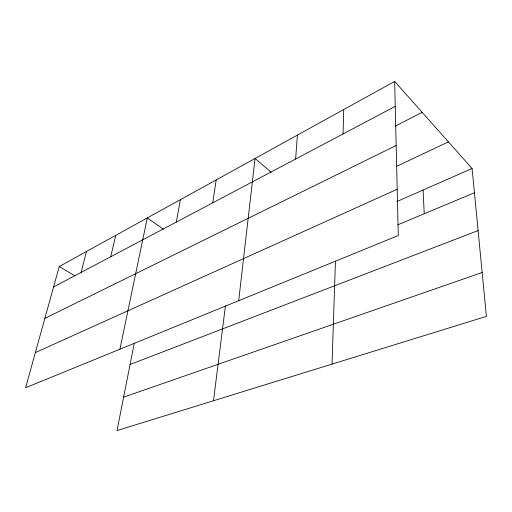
<?xml version="1.0" encoding="UTF-8"?>
<svg xmlns="http://www.w3.org/2000/svg" width="512" height="512" viewBox="0 0 512 512"><rect width="100%" height="100%" fill="white"/><g stroke="black" fill="none" stroke-linecap="round" stroke-linejoin="round"><path stroke-width="0.77" d="M343.04 133.965L343.757 109.517M332.038 364.102L335.437 261.114M295.622 159.027L297.421 135.091M238.688 300.71L255.059 158.464L271.194 172.262M213.485 400.749L225.421 305.946M212.749 202.829L216.186 179.917M176.326 222.08L180.378 199.674M134.214 343.616L117.024 430.566L486.4 316.39L472.09 168.461L394.656 81.434L59.264 266.515L25.6 387.738L398.285 235.526L394.656 81.434M119.91 349.222L147.296 217.933L163.584 229.338M110.726 256.749L115.738 235.347M81.101 272.41L86.477 251.494M53.587 286.957L395.245 106.368M395.232 126.093L422.163 112.346M44.864 318.368L396.166 145.491M396.582 166.355L448.416 141.856M35.36 352.582L397.197 189.254M396.941 201.542L472.09 168.461M397.914 224.768L474.438 192.749M130.093 364.474L478.099 230.579M123.635 397.146L482.157 272.499M59.264 266.515L74.995 275.904M423.091 190.029L424.23 213.754"/></g></svg>
